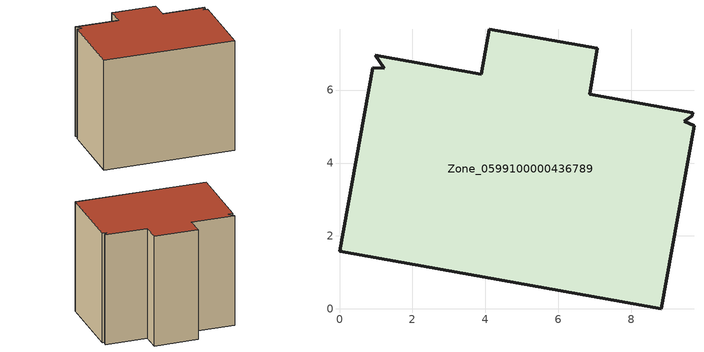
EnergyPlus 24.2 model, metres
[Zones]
Zone_0599100000436789
 floor ground (C_G): 3.89,6.43 4.11,7.67 7.07,7.15 6.86,5.89 9.68,5.38 9.67,5.29 9.45,5.14 9.72,5.03 8.82,0 0,1.58 0.91,6.61 1.23,6.6 0.98,6.96 z0
 wall outside (C_F): 7.07,7.15 4.11,7.67 3.89,6.43 0.98,6.96 1.23,6.6 0.91,6.61 0,1.58 8.82,0 9.72,5.03 9.45,5.14 9.67,5.29 9.68,5.38 6.86,5.89 7.07,7.15 z0:7.79
 roof outside (C_R): 4.11,7.67 3.89,6.43 0.98,6.96 1.23,6.6 0.91,6.61 0,1.58 8.82,0 9.72,5.03 9.45,5.14 9.67,5.29 9.68,5.38 6.86,5.89 7.07,7.15 z7.79
[BUILDING]
Pand.0599100000436789: North Axis=0; Terrain=City; Loads Convergence Tolerance Value=0.04; Temperature Convergence Tolerance Value=0.4; Solar Distribution=FullExterior; Maximum Number of Warmup Days=25; Minimum Number of Warmup Days=1
[Site:Location]
Rotterdam.The.Hague.AP_ZH_NLD Design_Conditions: Latitude=51.96; Longitude=4.45; Time Zone=1; Elevation=-4.5
[SITE:GROUNDTEMPERATURE:BUILDINGSURFACE]
18, 18, 18, 18, 18, 18, 18, 18, 18, 18, 18, 18
[MATERIAL] Thermal Absorptance=0.9; Solar Absorptance=0.7; Visible Absorptance=0.7
Name | Roughness | Thickness | Conductivity | Density | Specific Heat
G.TC.2006-2014 | MediumSmooth | 0.15 | 0.06 | 540 | 1210
F.TC.2006-2014 | Rough | 0.3 | 0.12 | 1920 | 840
R.TC.2006-2014 | MediumRough | 0.2 | 0.08 | 1500 | 1000
[CONSTRUCTION]
C_G: G.TC.2006-2014
C_F: F.TC.2006-2014
C_R: R.TC.2006-2014
[ZONE]
Zone_0599100000436789: Type=1; Multiplier=1; Ceiling Height=Autocalculate; Volume=Autocalculate; Floor Area=autocalculate; Part of Total Floor Area=Yes
[ZONEINFILTRATION:DESIGNFLOWRATE]
Infil_Zone_0599100000436789: Zone or ZoneList or Space or SpaceList=Zone_0599100000436789; Schedule=AlwaysOn; Design Flow Rate Calculation Method=Flow/Area; Flow Rate per Floor Area=0.0015; Constant Term Coefficient=1; Temperature Term Coefficient=0; Velocity Term Coefficient=0; Velocity Squared Term Coefficient=0
[HVACTEMPLATE:ZONE:IDEALLOADSAIRSYSTEM]
Zone_0599100000436789: Maximum Heating Supply Air Temperature=50; Minimum Cooling Supply Air Temperature=13; Maximum Heating Supply Air Humidity Ratio=0.0156; Minimum Cooling Supply Air Humidity Ratio=0.0077; Heating Limit=NoLimit; Cooling Limit=NoLimit; Dehumidification Control Type=ConstantSensibleHeatRatio; Cooling Sensible Heat Ratio=0.7; Dehumidification Setpoint=60; Humidification Control Type=None; Humidification Setpoint=30; Outdoor Air Method=None; Outdoor Air Flow Rate per Person=0.00944; Outdoor Air Flow Rate per Zone Floor Area=0; Outdoor Air Flow Rate per Zone=0; Demand Controlled Ventilation Type=None; Outdoor Air Economizer Type=NoEconomizer; Heat Recovery Type=None; Sensible Heat Recovery Effectiveness=0.7; Latent Heat Recovery Effectiveness=0.65
[ZONECONTROL:THERMOSTAT]
ThermostatControl_Zone_0599100000436789: Zone or ZoneList=Zone_0599100000436789; Control Type Schedule=DualSetpointControlType; Control 1=Thermostat_Zone_0599100000436789; Temperature Difference Between Cutout And Setpoint=0
[THERMOSTATSETPOINT:DUALSETPOINT]
Thermostat_Zone_0599100000436789: Heating Setpoint Temperature Schedule=HeatingSetpoint_Zone_0599100000436789; Cooling Setpoint Temperature Schedule=CoolingSetpoint_Zone_0599100000436789
[SCHEDULE:COMPACT]
HeatingSetpoint_Zone_0599100000436789: Through: 12/31, For: AllDays, Until: 24:00, 21
CoolingSetpoint_Zone_0599100000436789: Through: 12/31, For: AllDays, Until: 24:00, 24
DualSetpointControlType: Through: 12/31, For: AllDays, Until: 24:00, 4
AlwaysOn: Through: 12/31, For: AllDays, Until: 24:00, 1
